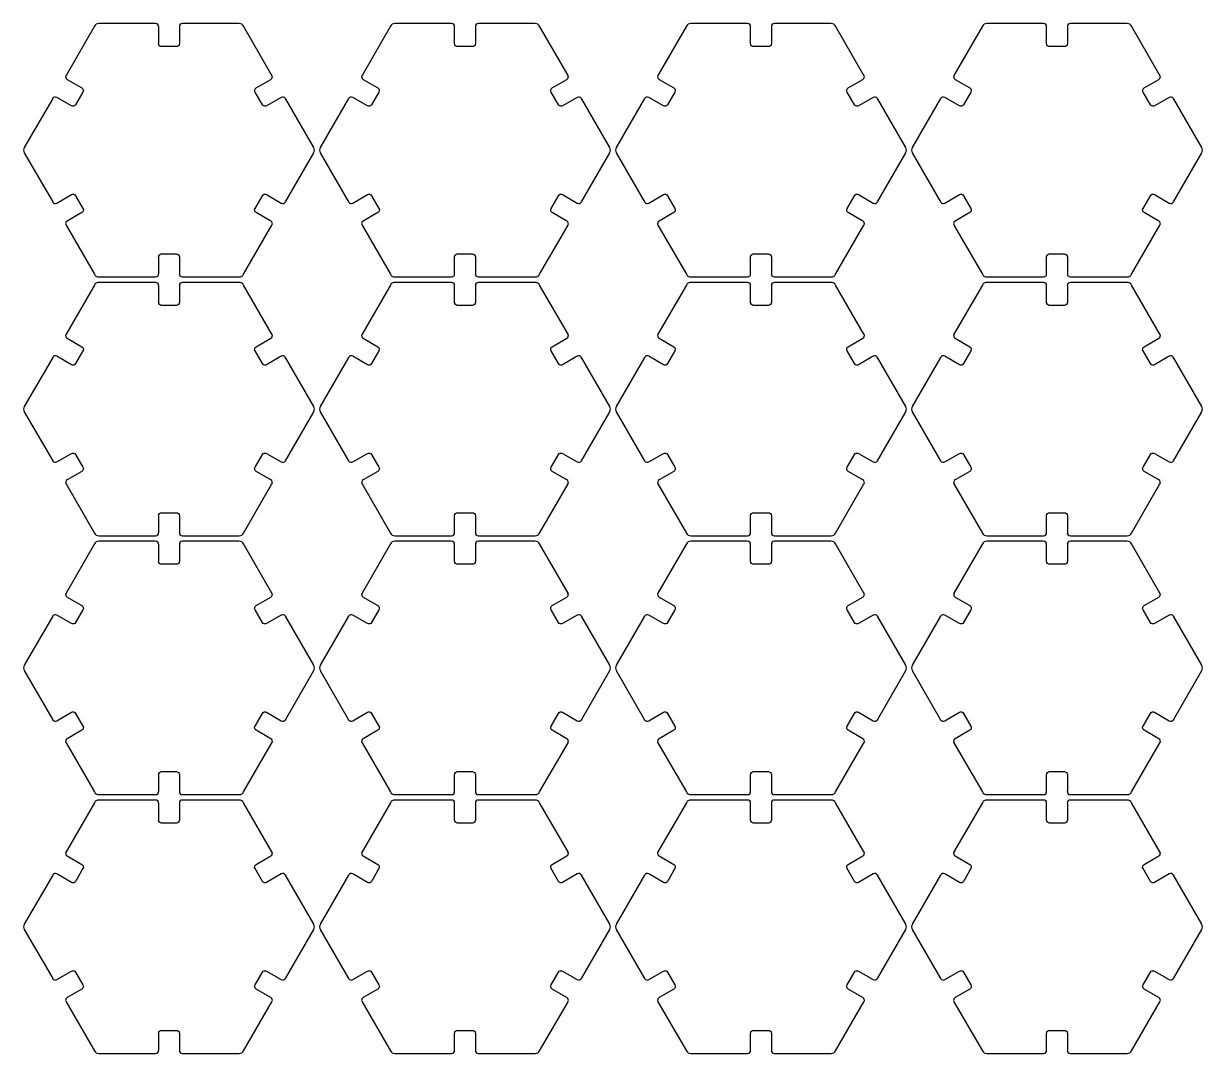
# Model space of a CAD drawing. Header units: millimetres. Extents: x -496 to 508, y 0 to 502.
# Drawn here: x -495.6 to -290.8, y 143 to 321.9 of the extents above; entities that cross this region are included whole.
import ezdxf

# ---------------------------------------------------------------- set-up
doc = ezdxf.new("R2010")
doc.units = ezdxf.units.MM
doc.layers.add('Default', color=18, linetype='Continuous', true_color=0x000000)

msp = doc.modelspace()

# ---------------------------------------------------------------- linework, layer by layer
at = {"layer": 'Default'}
for p, q in [((-472.63, 321.87), (-482.48, 321.87)), ((-458.13, 321.87), (-467.98, 321.87)), ((-421.21, 321.87), (-431.07, 321.87)), ((-406.71, 321.87), (-416.57, 321.87)), ((-369.8, 321.87), (-379.66, 321.87)), ((-355.3, 321.87), (-365.16, 321.87)), ((-318.39, 321.87), (-328.25, 321.87)), ((-303.89, 321.87), (-313.75, 321.87)), ((-483.26, 321.42), (-488.19, 312.88)), ((-472.1, 318.39), (-472.1, 321.35)), ((-468.5, 321.35), (-468.5, 318.39)), ((-452.42, 312.88), (-457.34, 321.42)), ((-431.85, 321.42), (-436.78, 312.88)), ((-420.69, 318.39), (-420.69, 321.35)), ((-417.09, 321.35), (-417.09, 318.39)), ((-401, 312.88), (-405.93, 321.42)), ((-380.44, 321.42), (-385.37, 312.88)), ((-369.28, 318.39), (-369.28, 321.35)), ((-365.68, 321.35), (-365.68, 318.39)), ((-349.59, 312.88), (-354.52, 321.42)), ((-329.03, 321.42), (-333.96, 312.88)), ((-317.87, 318.39), (-317.87, 321.35)), ((-314.27, 321.35), (-314.27, 318.39)), ((-298.18, 312.88), (-303.11, 321.42)), ((-469.03, 317.87), (-471.58, 317.87)), ((-417.61, 317.87), (-420.17, 317.87)), ((-366.2, 317.87), (-368.76, 317.87)), ((-314.79, 317.87), (-317.35, 317.87)), ((-488, 312.17), (-485.44, 310.69)), ((-455.17, 310.69), (-452.61, 312.17)), ((-436.59, 312.17), (-434.03, 310.69)), ((-403.75, 310.69), (-401.19, 312.17)), ((-385.18, 312.17), (-382.62, 310.69)), ((-352.34, 310.69), (-349.78, 312.17)), ((-333.77, 312.17), (-331.21, 310.69)), ((-300.93, 310.69), (-298.37, 312.17)), ((-485.25, 309.98), (-486.53, 307.77)), ((-454.08, 307.77), (-455.36, 309.98)), ((-433.84, 309.98), (-435.12, 307.77)), ((-402.67, 307.77), (-403.95, 309.98)), ((-382.43, 309.98), (-383.7, 307.77)), ((-351.26, 307.77), (-352.53, 309.98)), ((-331.01, 309.98), (-332.29, 307.77)), ((-299.84, 307.77), (-301.12, 309.98)), ((-490.51, 308.86), (-495.44, 300.33)), ((-487.24, 307.57), (-489.8, 309.05)), ((-450.81, 309.05), (-453.37, 307.57)), ((-445.17, 300.33), (-450.09, 308.86)), ((-439.1, 308.86), (-444.03, 300.33)), ((-435.83, 307.57), (-438.39, 309.05)), ((-399.39, 309.05), (-401.95, 307.57)), ((-393.75, 300.33), (-398.68, 308.86)), ((-387.69, 308.86), (-392.62, 300.33)), ((-384.42, 307.57), (-386.98, 309.05)), ((-347.98, 309.05), (-350.54, 307.57)), ((-342.34, 300.33), (-347.27, 308.86)), ((-336.28, 308.86), (-341.21, 300.33)), ((-333.01, 307.57), (-335.57, 309.05)), ((-296.57, 309.05), (-299.13, 307.57)), ((-290.93, 300.33), (-295.86, 308.86)), ((-495.44, 299.42), (-490.51, 290.89)), ((-450.09, 290.89), (-445.17, 299.42)), ((-444.03, 299.42), (-439.1, 290.89)), ((-398.68, 290.89), (-393.75, 299.42)), ((-392.62, 299.42), (-387.69, 290.89)), ((-347.27, 290.89), (-342.34, 299.42)), ((-341.21, 299.42), (-336.28, 290.89)), ((-295.86, 290.89), (-290.93, 299.42)), ((-489.8, 290.7), (-487.24, 292.17)), ((-486.53, 291.98), (-485.25, 289.77)), ((-455.36, 289.77), (-454.08, 291.98)), ((-453.37, 292.17), (-450.81, 290.7)), ((-438.39, 290.7), (-435.83, 292.17)), ((-435.12, 291.98), (-433.84, 289.77)), ((-403.95, 289.77), (-402.67, 291.98)), ((-401.95, 292.17), (-399.39, 290.7)), ((-386.98, 290.7), (-384.42, 292.17)), ((-383.7, 291.98), (-382.43, 289.77)), ((-352.53, 289.77), (-351.26, 291.98)), ((-350.54, 292.17), (-347.98, 290.7)), ((-335.57, 290.7), (-333.01, 292.17)), ((-332.29, 291.98), (-331.01, 289.77)), ((-301.12, 289.77), (-299.84, 291.98)), ((-299.13, 292.17), (-296.57, 290.7)), ((-485.44, 289.06), (-488, 287.58)), ((-452.61, 287.58), (-455.17, 289.06)), ((-434.03, 289.06), (-436.59, 287.58)), ((-401.19, 287.58), (-403.75, 289.06)), ((-382.62, 289.06), (-385.18, 287.58)), ((-349.78, 287.58), (-352.34, 289.06)), ((-331.21, 289.06), (-333.77, 287.58)), ((-298.37, 287.58), (-300.93, 289.06)), ((-488.19, 286.86), (-483.26, 278.33)), ((-457.34, 278.33), (-452.42, 286.86)), ((-436.78, 286.86), (-431.85, 278.33)), ((-405.93, 278.33), (-401, 286.86)), ((-385.37, 286.86), (-380.44, 278.33)), ((-354.52, 278.33), (-349.59, 286.86)), ((-333.96, 286.86), (-329.03, 278.33)), ((-303.11, 278.33), (-298.18, 286.86)), ((-472.1, 278.4), (-472.1, 281.35)), ((-471.58, 281.88), (-469.03, 281.88)), ((-468.5, 281.35), (-468.5, 278.4)), ((-420.69, 278.4), (-420.69, 281.35)), ((-420.17, 281.88), (-417.61, 281.88)), ((-417.09, 281.35), (-417.09, 278.4)), ((-369.28, 278.4), (-369.28, 281.35)), ((-368.76, 281.88), (-366.2, 281.88)), ((-365.68, 281.35), (-365.68, 278.4)), ((-317.87, 278.4), (-317.87, 281.35)), ((-317.35, 281.88), (-314.79, 281.88)), ((-314.27, 281.35), (-314.27, 278.4)), ((-483.26, 276.46), (-488.19, 267.93)), ((-482.48, 277.88), (-472.63, 277.88)), ((-472.63, 276.91), (-482.48, 276.91)), ((-467.98, 277.88), (-458.13, 277.88)), ((-458.13, 276.91), (-467.98, 276.91)), ((-452.42, 267.93), (-457.34, 276.46)), ((-431.85, 276.46), (-436.78, 267.93)), ((-431.07, 277.88), (-421.21, 277.88)), ((-421.21, 276.91), (-431.07, 276.91)), ((-416.57, 277.88), (-406.71, 277.88)), ((-406.71, 276.91), (-416.57, 276.91)), ((-401, 267.93), (-405.93, 276.46)), ((-380.44, 276.46), (-385.37, 267.93)), ((-379.66, 277.88), (-369.8, 277.88)), ((-369.8, 276.91), (-379.66, 276.91)), ((-365.16, 277.88), (-355.3, 277.88)), ((-355.3, 276.91), (-365.16, 276.91)), ((-349.59, 267.93), (-354.52, 276.46)), ((-329.03, 276.46), (-333.96, 267.93)), ((-328.25, 277.88), (-318.39, 277.88)), ((-318.39, 276.91), (-328.25, 276.91)), ((-313.75, 277.88), (-303.89, 277.88)), ((-303.89, 276.91), (-313.75, 276.91)), ((-298.18, 267.93), (-303.11, 276.46)), ((-472.1, 273.44), (-472.1, 276.39)), ((-468.5, 276.39), (-468.5, 273.44)), ((-420.69, 273.44), (-420.69, 276.39)), ((-417.09, 276.39), (-417.09, 273.44)), ((-369.28, 273.44), (-369.28, 276.39)), ((-365.68, 276.39), (-365.68, 273.44)), ((-317.87, 273.44), (-317.87, 276.39)), ((-314.27, 276.39), (-314.27, 273.44)), ((-469.03, 272.91), (-471.58, 272.91)), ((-417.61, 272.91), (-420.17, 272.91)), ((-366.2, 272.91), (-368.76, 272.91)), ((-314.79, 272.91), (-317.35, 272.91)), ((-488, 267.21), (-485.44, 265.73)), ((-455.17, 265.73), (-452.61, 267.21)), ((-436.59, 267.21), (-434.03, 265.73)), ((-403.75, 265.73), (-401.19, 267.21)), ((-385.18, 267.21), (-382.62, 265.73)), ((-352.34, 265.73), (-349.78, 267.21)), ((-333.77, 267.21), (-331.21, 265.73)), ((-300.93, 265.73), (-298.37, 267.21)), ((-485.25, 265.02), (-486.53, 262.81)), ((-454.08, 262.81), (-455.36, 265.02)), ((-433.84, 265.02), (-435.12, 262.81)), ((-402.67, 262.81), (-403.95, 265.02)), ((-382.43, 265.02), (-383.7, 262.81)), ((-351.26, 262.81), (-352.53, 265.02)), ((-331.01, 265.02), (-332.29, 262.81)), ((-299.84, 262.81), (-301.12, 265.02)), ((-490.51, 263.9), (-495.44, 255.37)), ((-487.24, 262.62), (-489.8, 264.09)), ((-450.81, 264.09), (-453.37, 262.62)), ((-445.17, 255.37), (-450.09, 263.9)), ((-439.1, 263.9), (-444.03, 255.37)), ((-435.83, 262.62), (-438.39, 264.09)), ((-399.39, 264.09), (-401.95, 262.62)), ((-393.75, 255.37), (-398.68, 263.9)), ((-387.69, 263.9), (-392.62, 255.37)), ((-384.42, 262.62), (-386.98, 264.09)), ((-347.98, 264.09), (-350.54, 262.62)), ((-342.34, 255.37), (-347.27, 263.9)), ((-336.28, 263.9), (-341.21, 255.37)), ((-333.01, 262.62), (-335.57, 264.09)), ((-296.57, 264.09), (-299.13, 262.62)), ((-290.93, 255.37), (-295.86, 263.9)), ((-495.44, 254.46), (-490.51, 245.93)), ((-450.09, 245.93), (-445.17, 254.46)), ((-444.03, 254.46), (-439.1, 245.93)), ((-398.68, 245.93), (-393.75, 254.46)), ((-392.62, 254.46), (-387.69, 245.93)), ((-347.27, 245.93), (-342.34, 254.46)), ((-341.21, 254.46), (-336.28, 245.93)), ((-295.86, 245.93), (-290.93, 254.46)), ((-489.8, 245.74), (-487.24, 247.22)), ((-486.53, 247.02), (-485.25, 244.81)), ((-455.36, 244.81), (-454.08, 247.02)), ((-453.37, 247.22), (-450.81, 245.74)), ((-438.39, 245.74), (-435.83, 247.22)), ((-435.12, 247.02), (-433.84, 244.81)), ((-403.95, 244.81), (-402.67, 247.02)), ((-401.95, 247.22), (-399.39, 245.74)), ((-386.98, 245.74), (-384.42, 247.22)), ((-383.7, 247.02), (-382.43, 244.81)), ((-352.53, 244.81), (-351.26, 247.02)), ((-350.54, 247.22), (-347.98, 245.74)), ((-335.57, 245.74), (-333.01, 247.22)), ((-332.29, 247.02), (-331.01, 244.81)), ((-301.12, 244.81), (-299.84, 247.02)), ((-299.13, 247.22), (-296.57, 245.74)), ((-485.44, 244.1), (-488, 242.62)), ((-452.61, 242.62), (-455.17, 244.1)), ((-434.03, 244.1), (-436.59, 242.62)), ((-401.19, 242.62), (-403.75, 244.1)), ((-382.62, 244.1), (-385.18, 242.62)), ((-349.78, 242.62), (-352.34, 244.1)), ((-331.21, 244.1), (-333.77, 242.62)), ((-298.37, 242.62), (-300.93, 244.1)), ((-488.19, 241.91), (-483.26, 233.37)), ((-457.34, 233.37), (-452.42, 241.91)), ((-436.78, 241.91), (-431.85, 233.37)), ((-405.93, 233.37), (-401, 241.91)), ((-385.37, 241.91), (-380.44, 233.37)), ((-354.52, 233.37), (-349.59, 241.91)), ((-333.96, 241.91), (-329.03, 233.37)), ((-303.11, 233.37), (-298.18, 241.91)), ((-472.1, 233.44), (-472.1, 236.4)), ((-471.58, 236.92), (-469.03, 236.92)), ((-468.5, 236.4), (-468.5, 233.44)), ((-420.69, 233.44), (-420.69, 236.4)), ((-420.17, 236.92), (-417.61, 236.92)), ((-417.09, 236.4), (-417.09, 233.44)), ((-369.28, 233.44), (-369.28, 236.4)), ((-368.76, 236.92), (-366.2, 236.92)), ((-365.68, 236.4), (-365.68, 233.44)), ((-317.87, 233.44), (-317.87, 236.4)), ((-317.35, 236.92), (-314.79, 236.92)), ((-314.27, 236.4), (-314.27, 233.44)), ((-483.26, 231.5), (-488.19, 222.97)), ((-482.48, 232.92), (-472.63, 232.92)), ((-472.63, 231.96), (-482.48, 231.96)), ((-472.1, 228.48), (-472.1, 231.43)), ((-468.5, 231.43), (-468.5, 228.48)), ((-467.98, 232.92), (-458.13, 232.92)), ((-458.13, 231.96), (-467.98, 231.96)), ((-452.42, 222.97), (-457.34, 231.5)), ((-431.85, 231.5), (-436.78, 222.97)), ((-431.07, 232.92), (-421.21, 232.92)), ((-421.21, 231.96), (-431.07, 231.96)), ((-420.69, 228.48), (-420.69, 231.43)), ((-417.09, 231.43), (-417.09, 228.48)), ((-416.57, 232.92), (-406.71, 232.92)), ((-406.71, 231.96), (-416.57, 231.96)), ((-401, 222.97), (-405.93, 231.5)), ((-380.44, 231.5), (-385.37, 222.97)), ((-379.66, 232.92), (-369.8, 232.92)), ((-369.8, 231.96), (-379.66, 231.96)), ((-369.28, 228.48), (-369.28, 231.43)), ((-365.68, 231.43), (-365.68, 228.48)), ((-365.16, 232.92), (-355.3, 232.92)), ((-355.3, 231.96), (-365.16, 231.96)), ((-349.59, 222.97), (-354.52, 231.5)), ((-329.03, 231.5), (-333.96, 222.97)), ((-328.25, 232.92), (-318.39, 232.92)), ((-318.39, 231.96), (-328.25, 231.96)), ((-317.87, 228.48), (-317.87, 231.43)), ((-314.27, 231.43), (-314.27, 228.48)), ((-313.75, 232.92), (-303.89, 232.92)), ((-303.89, 231.96), (-313.75, 231.96)), ((-298.18, 222.97), (-303.11, 231.5)), ((-469.03, 227.96), (-471.58, 227.96)), ((-417.61, 227.96), (-420.17, 227.96)), ((-366.2, 227.96), (-368.76, 227.96)), ((-314.79, 227.96), (-317.35, 227.96)), ((-488, 222.25), (-485.44, 220.78)), ((-455.17, 220.78), (-452.61, 222.25)), ((-436.59, 222.25), (-434.03, 220.78)), ((-403.75, 220.78), (-401.19, 222.25)), ((-385.18, 222.25), (-382.62, 220.78)), ((-352.34, 220.78), (-349.78, 222.25)), ((-333.77, 222.25), (-331.21, 220.78)), ((-300.93, 220.78), (-298.37, 222.25)), ((-487.24, 217.66), (-489.8, 219.14)), ((-485.25, 220.06), (-486.53, 217.85)), ((-454.08, 217.85), (-455.36, 220.06)), ((-450.81, 219.14), (-453.37, 217.66)), ((-435.83, 217.66), (-438.39, 219.14)), ((-433.84, 220.06), (-435.12, 217.85)), ((-402.67, 217.85), (-403.95, 220.06)), ((-399.39, 219.14), (-401.95, 217.66)), ((-384.42, 217.66), (-386.98, 219.14)), ((-382.43, 220.06), (-383.7, 217.85)), ((-351.26, 217.85), (-352.53, 220.06)), ((-347.98, 219.14), (-350.54, 217.66)), ((-333.01, 217.66), (-335.57, 219.14)), ((-331.01, 220.06), (-332.29, 217.85)), ((-299.84, 217.85), (-301.12, 220.06)), ((-296.57, 219.14), (-299.13, 217.66)), ((-490.51, 218.95), (-495.44, 210.41)), ((-445.17, 210.41), (-450.09, 218.95)), ((-439.1, 218.95), (-444.03, 210.41)), ((-393.75, 210.41), (-398.68, 218.95)), ((-387.69, 218.95), (-392.62, 210.41)), ((-342.34, 210.41), (-347.27, 218.95)), ((-336.28, 218.95), (-341.21, 210.41)), ((-290.93, 210.41), (-295.86, 218.95)), ((-495.44, 209.51), (-490.51, 200.97)), ((-450.09, 200.97), (-445.17, 209.51)), ((-444.03, 209.51), (-439.1, 200.97)), ((-398.68, 200.97), (-393.75, 209.51)), ((-392.62, 209.51), (-387.69, 200.97)), ((-347.27, 200.97), (-342.34, 209.51)), ((-341.21, 209.51), (-336.28, 200.97)), ((-295.86, 200.97), (-290.93, 209.51)), ((-489.8, 200.78), (-487.24, 202.26)), ((-486.53, 202.07), (-485.25, 199.85)), ((-455.36, 199.85), (-454.08, 202.07)), ((-453.37, 202.26), (-450.81, 200.78)), ((-438.39, 200.78), (-435.83, 202.26)), ((-435.12, 202.07), (-433.84, 199.85)), ((-403.95, 199.85), (-402.67, 202.07)), ((-401.95, 202.26), (-399.39, 200.78)), ((-386.98, 200.78), (-384.42, 202.26)), ((-383.7, 202.07), (-382.43, 199.85)), ((-352.53, 199.85), (-351.26, 202.07)), ((-350.54, 202.26), (-347.98, 200.78)), ((-335.57, 200.78), (-333.01, 202.26)), ((-332.29, 202.07), (-331.01, 199.85)), ((-301.12, 199.85), (-299.84, 202.07)), ((-299.13, 202.26), (-296.57, 200.78)), ((-485.44, 199.14), (-488, 197.66)), ((-452.61, 197.66), (-455.17, 199.14)), ((-434.03, 199.14), (-436.59, 197.66)), ((-401.19, 197.66), (-403.75, 199.14)), ((-382.62, 199.14), (-385.18, 197.66)), ((-349.78, 197.66), (-352.34, 199.14)), ((-331.21, 199.14), (-333.77, 197.66)), ((-298.37, 197.66), (-300.93, 199.14)), ((-488.19, 196.95), (-483.26, 188.41)), ((-457.34, 188.41), (-452.42, 196.95)), ((-436.78, 196.95), (-431.85, 188.41)), ((-405.93, 188.41), (-401, 196.95)), ((-385.37, 196.95), (-380.44, 188.41)), ((-354.52, 188.41), (-349.59, 196.95)), ((-333.96, 196.95), (-329.03, 188.41)), ((-303.11, 188.41), (-298.18, 196.95)), ((-472.1, 188.48), (-472.1, 191.44)), ((-471.58, 191.96), (-469.03, 191.96)), ((-468.5, 191.44), (-468.5, 188.48)), ((-420.69, 188.48), (-420.69, 191.44)), ((-420.17, 191.96), (-417.61, 191.96)), ((-417.09, 191.44), (-417.09, 188.48)), ((-369.28, 188.48), (-369.28, 191.44)), ((-368.76, 191.96), (-366.2, 191.96)), ((-365.68, 191.44), (-365.68, 188.48)), ((-317.87, 188.48), (-317.87, 191.44)), ((-317.35, 191.96), (-314.79, 191.96)), ((-314.27, 191.44), (-314.27, 188.48)), ((-483.26, 186.54), (-488.19, 178.01)), ((-482.48, 187.96), (-472.63, 187.96)), ((-472.63, 187), (-482.48, 187)), ((-472.1, 183.52), (-472.1, 186.48)), ((-468.5, 186.48), (-468.5, 183.52)), ((-467.98, 187.96), (-458.13, 187.96)), ((-458.13, 187), (-467.98, 187)), ((-452.42, 178.01), (-457.34, 186.54)), ((-431.85, 186.54), (-436.78, 178.01)), ((-431.07, 187.96), (-421.21, 187.96)), ((-421.21, 187), (-431.07, 187)), ((-420.69, 183.52), (-420.69, 186.48)), ((-417.09, 186.48), (-417.09, 183.52)), ((-416.57, 187.96), (-406.71, 187.96)), ((-406.71, 187), (-416.57, 187)), ((-401, 178.01), (-405.93, 186.54)), ((-380.44, 186.54), (-385.37, 178.01)), ((-379.66, 187.96), (-369.8, 187.96)), ((-369.8, 187), (-379.66, 187)), ((-369.28, 183.52), (-369.28, 186.48)), ((-365.68, 186.48), (-365.68, 183.52)), ((-365.16, 187.96), (-355.3, 187.96)), ((-355.3, 187), (-365.16, 187)), ((-349.59, 178.01), (-354.52, 186.54)), ((-329.03, 186.54), (-333.96, 178.01)), ((-328.25, 187.96), (-318.39, 187.96)), ((-318.39, 187), (-328.25, 187)), ((-317.87, 183.52), (-317.87, 186.48)), ((-314.27, 186.48), (-314.27, 183.52)), ((-313.75, 187.96), (-303.89, 187.96)), ((-303.89, 187), (-313.75, 187)), ((-298.18, 178.01), (-303.11, 186.54)), ((-469.03, 183), (-471.58, 183)), ((-417.61, 183), (-420.17, 183)), ((-366.2, 183), (-368.76, 183)), ((-314.79, 183), (-317.35, 183)), ((-488, 177.3), (-485.44, 175.82)), ((-455.17, 175.82), (-452.61, 177.3)), ((-436.59, 177.3), (-434.03, 175.82)), ((-403.75, 175.82), (-401.19, 177.3)), ((-385.18, 177.3), (-382.62, 175.82)), ((-352.34, 175.82), (-349.78, 177.3)), ((-333.77, 177.3), (-331.21, 175.82)), ((-300.93, 175.82), (-298.37, 177.3)), ((-487.24, 172.7), (-489.8, 174.18)), ((-485.25, 175.11), (-486.53, 172.89)), ((-454.08, 172.89), (-455.36, 175.11)), ((-450.81, 174.18), (-453.37, 172.7)), ((-435.83, 172.7), (-438.39, 174.18)), ((-433.84, 175.11), (-435.12, 172.89)), ((-402.67, 172.89), (-403.95, 175.11)), ((-399.39, 174.18), (-401.95, 172.7)), ((-384.42, 172.7), (-386.98, 174.18)), ((-382.43, 175.11), (-383.7, 172.89)), ((-351.26, 172.89), (-352.53, 175.11)), ((-347.98, 174.18), (-350.54, 172.7)), ((-333.01, 172.7), (-335.57, 174.18)), ((-331.01, 175.11), (-332.29, 172.89)), ((-299.84, 172.89), (-301.12, 175.11)), ((-296.57, 174.18), (-299.13, 172.7)), ((-490.51, 173.99), (-495.44, 165.45)), ((-445.17, 165.45), (-450.09, 173.99)), ((-439.1, 173.99), (-444.03, 165.45)), ((-393.75, 165.45), (-398.68, 173.99)), ((-387.69, 173.99), (-392.62, 165.45)), ((-342.34, 165.45), (-347.27, 173.99)), ((-336.28, 173.99), (-341.21, 165.45)), ((-290.93, 165.45), (-295.86, 173.99)), ((-495.44, 164.55), (-490.51, 156.01)), ((-450.09, 156.01), (-445.17, 164.55)), ((-444.03, 164.55), (-439.1, 156.01)), ((-398.68, 156.01), (-393.75, 164.55)), ((-392.62, 164.55), (-387.69, 156.01)), ((-347.27, 156.01), (-342.34, 164.55)), ((-341.21, 164.55), (-336.28, 156.01)), ((-295.86, 156.01), (-290.93, 164.55)), ((-489.8, 155.82), (-487.24, 157.3)), ((-486.53, 157.11), (-485.25, 154.89)), ((-455.36, 154.89), (-454.08, 157.11)), ((-453.37, 157.3), (-450.81, 155.82)), ((-438.39, 155.82), (-435.83, 157.3)), ((-435.12, 157.11), (-433.84, 154.89)), ((-403.95, 154.89), (-402.67, 157.11)), ((-401.95, 157.3), (-399.39, 155.82)), ((-386.98, 155.82), (-384.42, 157.3)), ((-383.7, 157.11), (-382.43, 154.89)), ((-352.53, 154.89), (-351.26, 157.11)), ((-350.54, 157.3), (-347.98, 155.82)), ((-335.57, 155.82), (-333.01, 157.3)), ((-332.29, 157.11), (-331.01, 154.89)), ((-301.12, 154.89), (-299.84, 157.11)), ((-299.13, 157.3), (-296.57, 155.82)), ((-485.44, 154.18), (-488, 152.7)), ((-452.61, 152.7), (-455.17, 154.18)), ((-434.03, 154.18), (-436.59, 152.7)), ((-401.19, 152.7), (-403.75, 154.18)), ((-382.62, 154.18), (-385.18, 152.7)), ((-349.78, 152.7), (-352.34, 154.18)), ((-331.21, 154.18), (-333.77, 152.7)), ((-298.37, 152.7), (-300.93, 154.18)), ((-488.19, 151.99), (-483.26, 143.46)), ((-457.34, 143.46), (-452.42, 151.99)), ((-436.78, 151.99), (-431.85, 143.46)), ((-405.93, 143.46), (-401, 151.99)), ((-385.37, 151.99), (-380.44, 143.46)), ((-354.52, 143.46), (-349.59, 151.99)), ((-333.96, 151.99), (-329.03, 143.46)), ((-303.11, 143.46), (-298.18, 151.99)), ((-472.1, 143.52), (-472.1, 146.48)), ((-471.58, 147), (-469.03, 147)), ((-468.5, 146.48), (-468.5, 143.52)), ((-420.69, 143.52), (-420.69, 146.48)), ((-420.17, 147), (-417.61, 147)), ((-417.09, 146.48), (-417.09, 143.52)), ((-369.28, 143.52), (-369.28, 146.48)), ((-368.76, 147), (-366.2, 147)), ((-365.68, 146.48), (-365.68, 143.52)), ((-317.87, 143.52), (-317.87, 146.48)), ((-317.35, 147), (-314.79, 147)), ((-314.27, 146.48), (-314.27, 143.52)), ((-482.48, 143), (-472.63, 143)), ((-467.98, 143), (-458.13, 143)), ((-431.07, 143), (-421.21, 143)), ((-416.57, 143), (-406.71, 143)), ((-379.66, 143), (-369.8, 143)), ((-365.16, 143), (-355.3, 143)), ((-328.25, 143), (-318.39, 143)), ((-313.75, 143), (-303.89, 143))]:
    msp.add_line(p, q, dxfattribs=at)
for centre, radius, start, end in [((-482.48, 320.97), 0.904, 90, 150), ((-472.63, 321.35), 0.522, 0, 90), ((-467.98, 321.35), 0.522, 90, 180), ((-458.13, 320.97), 0.904, 30, 90), ((-431.07, 320.97), 0.904, 90, 150), ((-421.21, 321.35), 0.522, 0, 90), ((-416.57, 321.35), 0.522, 90, 180), ((-406.71, 320.97), 0.904, 30, 90), ((-379.66, 320.97), 0.904, 90, 150), ((-369.8, 321.35), 0.522, 0, 90), ((-365.16, 321.35), 0.522, 90, 180), ((-355.3, 320.97), 0.904, 30, 90), ((-328.25, 320.97), 0.904, 90, 150), ((-318.39, 321.35), 0.522, 0, 90), ((-313.75, 321.35), 0.522, 90, 180), ((-303.89, 320.97), 0.904, 30, 90), ((-487.74, 312.62), 0.522, 150, 240), ((-452.87, 312.62), 0.522, 300, 30), ((-436.33, 312.62), 0.522, 150, 240), ((-401.46, 312.62), 0.522, 300, 30), ((-384.92, 312.62), 0.522, 150, 240), ((-350.04, 312.62), 0.522, 300, 30), ((-333.5, 312.62), 0.522, 150, 240), ((-298.63, 312.62), 0.522, 300, 30), ((-490.06, 308.6), 0.522, 60, 150), ((-450.55, 308.6), 0.522, 30, 120), ((-438.65, 308.6), 0.522, 60, 150), ((-399.13, 308.6), 0.522, 30, 120), ((-387.24, 308.6), 0.522, 60, 150), ((-347.72, 308.6), 0.522, 30, 120), ((-335.83, 308.6), 0.522, 60, 150), ((-296.31, 308.6), 0.522, 30, 120), ((-494.66, 299.87), 0.904, 150, 210), ((-445.95, 299.87), 0.904, 330, 30), ((-443.25, 299.87), 0.904, 150, 210), ((-394.54, 299.87), 0.904, 330, 30), ((-391.84, 299.87), 0.904, 150, 210), ((-343.12, 299.87), 0.904, 330, 30), ((-340.42, 299.87), 0.904, 150, 210), ((-291.71, 299.87), 0.904, 330, 30), ((-490.06, 291.15), 0.522, 210, 300), ((-450.55, 291.15), 0.522, 240, 330), ((-438.65, 291.15), 0.522, 210, 300), ((-399.13, 291.15), 0.522, 240, 330), ((-387.24, 291.15), 0.522, 210, 300), ((-347.72, 291.15), 0.522, 240, 330), ((-335.83, 291.15), 0.522, 210, 300), ((-296.31, 291.15), 0.522, 240, 330), ((-487.74, 287.13), 0.522, 120, 210), ((-452.87, 287.13), 0.522, 330, 60), ((-436.33, 287.13), 0.522, 120, 210), ((-401.46, 287.13), 0.522, 330, 60), ((-384.92, 287.13), 0.522, 120, 210), ((-350.04, 287.13), 0.522, 330, 60), ((-333.5, 287.13), 0.522, 120, 210), ((-298.63, 287.13), 0.522, 330, 60), ((-482.48, 278.78), 0.904, 210, 270), ((-482.48, 276.01), 0.904, 90, 150), ((-472.63, 278.4), 0.522, 270, 0), ((-472.63, 276.39), 0.522, 0, 90), ((-467.98, 278.4), 0.522, 180, 270), ((-467.98, 276.39), 0.522, 90, 180), ((-458.13, 278.78), 0.904, 270, 330), ((-458.13, 276.01), 0.904, 30, 90), ((-431.07, 278.78), 0.904, 210, 270), ((-431.07, 276.01), 0.904, 90, 150), ((-421.21, 278.4), 0.522, 270, 0), ((-421.21, 276.39), 0.522, 0, 90), ((-416.57, 278.4), 0.522, 180, 270), ((-416.57, 276.39), 0.522, 90, 180), ((-406.71, 278.78), 0.904, 270, 330), ((-406.71, 276.01), 0.904, 30, 90), ((-379.66, 278.78), 0.904, 210, 270), ((-379.66, 276.01), 0.904, 90, 150), ((-369.8, 278.4), 0.522, 270, 0), ((-369.8, 276.39), 0.522, 0, 90), ((-365.16, 278.4), 0.522, 180, 270), ((-365.16, 276.39), 0.522, 90, 180), ((-355.3, 278.78), 0.904, 270, 330), ((-355.3, 276.01), 0.904, 30, 90), ((-328.25, 278.78), 0.904, 210, 270), ((-328.25, 276.01), 0.904, 90, 150), ((-318.39, 278.4), 0.522, 270, 0), ((-318.39, 276.39), 0.522, 0, 90), ((-313.75, 278.4), 0.522, 180, 270), ((-313.75, 276.39), 0.522, 90, 180), ((-303.89, 278.78), 0.904, 270, 330), ((-303.89, 276.01), 0.904, 30, 90), ((-487.74, 267.66), 0.522, 150, 240), ((-452.87, 267.66), 0.522, 300, 30), ((-436.33, 267.66), 0.522, 150, 240), ((-401.46, 267.66), 0.522, 300, 30), ((-384.92, 267.66), 0.522, 150, 240), ((-350.04, 267.66), 0.522, 300, 30), ((-333.5, 267.66), 0.522, 150, 240), ((-298.63, 267.66), 0.522, 300, 30), ((-490.06, 263.64), 0.522, 60, 150), ((-450.55, 263.64), 0.522, 30, 120), ((-438.65, 263.64), 0.522, 60, 150), ((-399.13, 263.64), 0.522, 30, 120), ((-387.24, 263.64), 0.522, 60, 150), ((-347.72, 263.64), 0.522, 30, 120), ((-335.83, 263.64), 0.522, 60, 150), ((-296.31, 263.64), 0.522, 30, 120), ((-494.66, 254.92), 0.904, 150, 210), ((-445.95, 254.92), 0.904, 330, 30), ((-443.25, 254.92), 0.904, 150, 210), ((-394.54, 254.92), 0.904, 330, 30), ((-391.84, 254.92), 0.904, 150, 210), ((-343.12, 254.92), 0.904, 330, 30), ((-340.42, 254.92), 0.904, 150, 210), ((-291.71, 254.92), 0.904, 330, 30), ((-490.06, 246.19), 0.522, 210, 300), ((-450.55, 246.19), 0.522, 240, 330), ((-438.65, 246.19), 0.522, 210, 300), ((-399.13, 246.19), 0.522, 240, 330), ((-387.24, 246.19), 0.522, 210, 300), ((-347.72, 246.19), 0.522, 240, 330), ((-335.83, 246.19), 0.522, 210, 300), ((-296.31, 246.19), 0.522, 240, 330), ((-487.74, 242.17), 0.522, 120, 210), ((-452.87, 242.17), 0.522, 330, 60), ((-436.33, 242.17), 0.522, 120, 210), ((-401.46, 242.17), 0.522, 330, 60), ((-384.92, 242.17), 0.522, 120, 210), ((-350.04, 242.17), 0.522, 330, 60), ((-333.5, 242.17), 0.522, 120, 210), ((-298.63, 242.17), 0.522, 330, 60), ((-472.63, 233.44), 0.522, 270, 0), ((-467.98, 233.44), 0.522, 180, 270), ((-421.21, 233.44), 0.522, 270, 0), ((-416.57, 233.44), 0.522, 180, 270), ((-369.8, 233.44), 0.522, 270, 0), ((-365.16, 233.44), 0.522, 180, 270), ((-318.39, 233.44), 0.522, 270, 0), ((-313.75, 233.44), 0.522, 180, 270), ((-482.48, 233.82), 0.904, 210, 270), ((-482.48, 231.05), 0.904, 90, 150), ((-472.63, 231.43), 0.522, 0, 90), ((-467.98, 231.43), 0.522, 90, 180), ((-458.13, 233.82), 0.904, 270, 330), ((-458.13, 231.05), 0.904, 30, 90), ((-431.07, 233.82), 0.904, 210, 270), ((-431.07, 231.05), 0.904, 90, 150), ((-421.21, 231.43), 0.522, 0, 90), ((-416.57, 231.43), 0.522, 90, 180), ((-406.71, 233.82), 0.904, 270, 330), ((-406.71, 231.05), 0.904, 30, 90), ((-379.66, 233.82), 0.904, 210, 270), ((-379.66, 231.05), 0.904, 90, 150), ((-369.8, 231.43), 0.522, 0, 90), ((-365.16, 231.43), 0.522, 90, 180), ((-355.3, 233.82), 0.904, 270, 330), ((-355.3, 231.05), 0.904, 30, 90), ((-328.25, 233.82), 0.904, 210, 270), ((-328.25, 231.05), 0.904, 90, 150), ((-318.39, 231.43), 0.522, 0, 90), ((-313.75, 231.43), 0.522, 90, 180), ((-303.89, 233.82), 0.904, 270, 330), ((-303.89, 231.05), 0.904, 30, 90), ((-487.74, 222.71), 0.522, 150, 240), ((-452.87, 222.71), 0.522, 300, 30), ((-436.33, 222.71), 0.522, 150, 240), ((-401.46, 222.71), 0.522, 300, 30), ((-384.92, 222.71), 0.522, 150, 240), ((-350.04, 222.71), 0.522, 300, 30), ((-333.5, 222.71), 0.522, 150, 240), ((-298.63, 222.71), 0.522, 300, 30), ((-490.06, 218.68), 0.522, 60, 150), ((-450.55, 218.68), 0.522, 30, 120), ((-438.65, 218.68), 0.522, 60, 150), ((-399.13, 218.68), 0.522, 30, 120), ((-387.24, 218.68), 0.522, 60, 150), ((-347.72, 218.68), 0.522, 30, 120), ((-335.83, 218.68), 0.522, 60, 150), ((-296.31, 218.68), 0.522, 30, 120), ((-494.66, 209.96), 0.904, 150, 210), ((-445.95, 209.96), 0.904, 330, 30), ((-443.25, 209.96), 0.904, 150, 210), ((-394.54, 209.96), 0.904, 330, 30), ((-391.84, 209.96), 0.904, 150, 210), ((-343.12, 209.96), 0.904, 330, 30), ((-340.42, 209.96), 0.904, 150, 210), ((-291.71, 209.96), 0.904, 330, 30), ((-490.06, 201.23), 0.522, 210, 300), ((-450.55, 201.23), 0.522, 240, 330), ((-438.65, 201.23), 0.522, 210, 300), ((-399.13, 201.23), 0.522, 240, 330), ((-387.24, 201.23), 0.522, 210, 300), ((-347.72, 201.23), 0.522, 240, 330), ((-335.83, 201.23), 0.522, 210, 300), ((-296.31, 201.23), 0.522, 240, 330), ((-487.74, 197.21), 0.522, 120, 210), ((-452.87, 197.21), 0.522, 330, 60), ((-436.33, 197.21), 0.522, 120, 210), ((-401.46, 197.21), 0.522, 330, 60), ((-384.92, 197.21), 0.522, 120, 210), ((-350.04, 197.21), 0.522, 330, 60), ((-333.5, 197.21), 0.522, 120, 210), ((-298.63, 197.21), 0.522, 330, 60), ((-482.48, 188.87), 0.904, 210, 270), ((-472.63, 188.48), 0.522, 270, 0), ((-467.98, 188.48), 0.522, 180, 270), ((-458.13, 188.87), 0.904, 270, 330), ((-431.07, 188.87), 0.904, 210, 270), ((-421.21, 188.48), 0.522, 270, 0), ((-416.57, 188.48), 0.522, 180, 270), ((-406.71, 188.87), 0.904, 270, 330), ((-379.66, 188.87), 0.904, 210, 270), ((-369.8, 188.48), 0.522, 270, 0), ((-365.16, 188.48), 0.522, 180, 270), ((-355.3, 188.87), 0.904, 270, 330), ((-328.25, 188.87), 0.904, 210, 270), ((-318.39, 188.48), 0.522, 270, 0), ((-313.75, 188.48), 0.522, 180, 270), ((-303.89, 188.87), 0.904, 270, 330), ((-482.48, 186.09), 0.904, 90, 150), ((-472.63, 186.48), 0.522, 0, 90), ((-467.98, 186.48), 0.522, 90, 180), ((-458.13, 186.09), 0.904, 30, 90), ((-431.07, 186.09), 0.904, 90, 150), ((-421.21, 186.48), 0.522, 0, 90), ((-416.57, 186.48), 0.522, 90, 180), ((-406.71, 186.09), 0.904, 30, 90), ((-379.66, 186.09), 0.904, 90, 150), ((-369.8, 186.48), 0.522, 0, 90), ((-365.16, 186.48), 0.522, 90, 180), ((-355.3, 186.09), 0.904, 30, 90), ((-328.25, 186.09), 0.904, 90, 150), ((-318.39, 186.48), 0.522, 0, 90), ((-313.75, 186.48), 0.522, 90, 180), ((-303.89, 186.09), 0.904, 30, 90), ((-487.74, 177.75), 0.522, 150, 240), ((-452.87, 177.75), 0.522, 300, 30), ((-436.33, 177.75), 0.522, 150, 240), ((-401.46, 177.75), 0.522, 300, 30), ((-384.92, 177.75), 0.522, 150, 240), ((-350.04, 177.75), 0.522, 300, 30), ((-333.5, 177.75), 0.522, 150, 240), ((-298.63, 177.75), 0.522, 300, 30), ((-490.06, 173.73), 0.522, 60, 150), ((-450.55, 173.73), 0.522, 30, 120), ((-438.65, 173.73), 0.522, 60, 150), ((-399.13, 173.73), 0.522, 30, 120), ((-387.24, 173.73), 0.522, 60, 150), ((-347.72, 173.73), 0.522, 30, 120), ((-335.83, 173.73), 0.522, 60, 150), ((-296.31, 173.73), 0.522, 30, 120), ((-494.66, 165), 0.904, 150, 210), ((-445.95, 165), 0.904, 330, 30), ((-443.25, 165), 0.904, 150, 210), ((-394.54, 165), 0.904, 330, 30), ((-391.84, 165), 0.904, 150, 210), ((-343.12, 165), 0.904, 330, 30), ((-340.42, 165), 0.904, 150, 210), ((-291.71, 165), 0.904, 330, 30), ((-490.06, 156.27), 0.522, 210, 300), ((-450.55, 156.27), 0.522, 240, 330), ((-438.65, 156.27), 0.522, 210, 300), ((-399.13, 156.27), 0.522, 240, 330), ((-387.24, 156.27), 0.522, 210, 300), ((-347.72, 156.27), 0.522, 240, 330), ((-335.83, 156.27), 0.522, 210, 300), ((-296.31, 156.27), 0.522, 240, 330), ((-487.74, 152.25), 0.522, 120, 210), ((-452.87, 152.25), 0.522, 330, 60), ((-436.33, 152.25), 0.522, 120, 210), ((-401.46, 152.25), 0.522, 330, 60), ((-384.92, 152.25), 0.522, 120, 210), ((-350.04, 152.25), 0.522, 330, 60), ((-333.5, 152.25), 0.522, 120, 210), ((-298.63, 152.25), 0.522, 330, 60), ((-482.48, 143.91), 0.904, 210, 270), ((-472.63, 143.52), 0.522, 270, 0), ((-467.98, 143.52), 0.522, 180, 270), ((-458.13, 143.91), 0.904, 270, 330), ((-431.07, 143.91), 0.904, 210, 270), ((-421.21, 143.52), 0.522, 270, 0), ((-416.57, 143.52), 0.522, 180, 270), ((-406.71, 143.91), 0.904, 270, 330), ((-379.66, 143.91), 0.904, 210, 270), ((-369.8, 143.52), 0.522, 270, 0), ((-365.16, 143.52), 0.522, 180, 270), ((-355.3, 143.91), 0.904, 270, 330), ((-328.25, 143.91), 0.904, 210, 270), ((-318.39, 143.52), 0.522, 270, 0), ((-313.75, 143.52), 0.522, 180, 270), ((-303.89, 143.91), 0.904, 270, 330)]:
    msp.add_arc(centre, radius, start, end, dxfattribs=at)
at = {"layer": 'Default', "extrusion": (0, 0, -1)}
for centre, start, end in [((471.58, 318.39), 270, 0), ((469.03, 318.39), 180, 270), ((420.17, 318.39), 270, 0), ((417.61, 318.39), 180, 270), ((368.76, 318.39), 270, 0), ((366.2, 318.39), 180, 270), ((317.35, 318.39), 270, 0), ((314.79, 318.39), 180, 270), ((485.7, 310.24), 120, 210), ((454.91, 310.24), 330, 60), ((434.29, 310.24), 120, 210), ((403.49, 310.24), 330, 60), ((382.88, 310.24), 120, 210), ((352.08, 310.24), 330, 60), ((331.47, 310.24), 120, 210), ((300.67, 310.24), 330, 60), ((486.98, 308.03), 210, 300), ((453.63, 308.03), 240, 330), ((435.57, 308.03), 210, 300), ((402.22, 308.03), 240, 330), ((384.16, 308.03), 210, 300), ((350.8, 308.03), 240, 330), ((332.74, 308.03), 210, 300), ((299.39, 308.03), 240, 330), ((486.98, 291.72), 60, 150), ((453.63, 291.72), 30, 120), ((435.57, 291.72), 60, 150), ((402.22, 291.72), 30, 120), ((384.16, 291.72), 60, 150), ((350.8, 291.72), 30, 120), ((332.74, 291.72), 60, 150), ((299.39, 291.72), 30, 120), ((485.7, 289.51), 150, 240), ((454.91, 289.51), 300, 30), ((434.29, 289.51), 150, 240), ((403.49, 289.51), 300, 30), ((382.88, 289.51), 150, 240), ((352.08, 289.51), 300, 30), ((331.47, 289.51), 150, 240), ((300.67, 289.51), 300, 30), ((471.58, 281.35), 0, 90), ((469.03, 281.35), 90, 180), ((420.17, 281.35), 0, 90), ((417.61, 281.35), 90, 180), ((368.76, 281.35), 0, 90), ((366.2, 281.35), 90, 180), ((317.35, 281.35), 0, 90), ((314.79, 281.35), 90, 180), ((471.58, 273.44), 270, 0), ((469.03, 273.44), 180, 270), ((420.17, 273.44), 270, 0), ((417.61, 273.44), 180, 270), ((368.76, 273.44), 270, 0), ((366.2, 273.44), 180, 270), ((317.35, 273.44), 270, 0), ((314.79, 273.44), 180, 270), ((485.7, 265.28), 120, 210), ((454.91, 265.28), 330, 60), ((434.29, 265.28), 120, 210), ((403.49, 265.28), 330, 60), ((382.88, 265.28), 120, 210), ((352.08, 265.28), 330, 60), ((331.47, 265.28), 120, 210), ((300.67, 265.28), 330, 60), ((486.98, 263.07), 210, 300), ((453.63, 263.07), 240, 330), ((435.57, 263.07), 210, 300), ((402.22, 263.07), 240, 330), ((384.16, 263.07), 210, 300), ((350.8, 263.07), 240, 330), ((332.74, 263.07), 210, 300), ((299.39, 263.07), 240, 330), ((486.98, 246.76), 60, 150), ((453.63, 246.76), 30, 120), ((435.57, 246.76), 60, 150), ((402.22, 246.76), 30, 120), ((384.16, 246.76), 60, 150), ((350.8, 246.76), 30, 120), ((332.74, 246.76), 60, 150), ((299.39, 246.76), 30, 120), ((485.7, 244.55), 150, 240), ((454.91, 244.55), 300, 30), ((434.29, 244.55), 150, 240), ((403.49, 244.55), 300, 30), ((382.88, 244.55), 150, 240), ((352.08, 244.55), 300, 30), ((331.47, 244.55), 150, 240), ((300.67, 244.55), 300, 30), ((471.58, 236.4), 0, 90), ((469.03, 236.4), 90, 180), ((420.17, 236.4), 0, 90), ((417.61, 236.4), 90, 180), ((368.76, 236.4), 0, 90), ((366.2, 236.4), 90, 180), ((317.35, 236.4), 0, 90), ((314.79, 236.4), 90, 180), ((471.58, 228.48), 270, 0), ((469.03, 228.48), 180, 270), ((420.17, 228.48), 270, 0), ((417.61, 228.48), 180, 270), ((368.76, 228.48), 270, 0), ((366.2, 228.48), 180, 270), ((317.35, 228.48), 270, 0), ((314.79, 228.48), 180, 270), ((485.7, 220.32), 120, 210), ((454.91, 220.32), 330, 60), ((434.29, 220.32), 120, 210), ((403.49, 220.32), 330, 60), ((382.88, 220.32), 120, 210), ((352.08, 220.32), 330, 60), ((331.47, 220.32), 120, 210), ((300.67, 220.32), 330, 60), ((486.98, 218.11), 210, 300), ((453.63, 218.11), 240, 330), ((435.57, 218.11), 210, 300), ((402.22, 218.11), 240, 330), ((384.16, 218.11), 210, 300), ((350.8, 218.11), 240, 330), ((332.74, 218.11), 210, 300), ((299.39, 218.11), 240, 330), ((486.98, 201.81), 60, 150), ((453.63, 201.81), 30, 120), ((435.57, 201.81), 60, 150), ((402.22, 201.81), 30, 120), ((384.16, 201.81), 60, 150), ((350.8, 201.81), 30, 120), ((332.74, 201.81), 60, 150), ((299.39, 201.81), 30, 120), ((485.7, 199.59), 150, 240), ((454.91, 199.59), 300, 30), ((434.29, 199.59), 150, 240), ((403.49, 199.59), 300, 30), ((382.88, 199.59), 150, 240), ((352.08, 199.59), 300, 30), ((331.47, 199.59), 150, 240), ((300.67, 199.59), 300, 30), ((471.58, 191.44), 0, 90), ((469.03, 191.44), 90, 180), ((420.17, 191.44), 0, 90), ((417.61, 191.44), 90, 180), ((368.76, 191.44), 0, 90), ((366.2, 191.44), 90, 180), ((317.35, 191.44), 0, 90), ((314.79, 191.44), 90, 180), ((471.58, 183.52), 270, 0), ((469.03, 183.52), 180, 270), ((420.17, 183.52), 270, 0), ((417.61, 183.52), 180, 270), ((368.76, 183.52), 270, 0), ((366.2, 183.52), 180, 270), ((317.35, 183.52), 270, 0), ((314.79, 183.52), 180, 270), ((485.7, 175.37), 120, 210), ((454.91, 175.37), 330, 60), ((434.29, 175.37), 120, 210), ((403.49, 175.37), 330, 60), ((382.88, 175.37), 120, 210), ((352.08, 175.37), 330, 60), ((331.47, 175.37), 120, 210), ((300.67, 175.37), 330, 60), ((486.98, 173.15), 210, 300), ((453.63, 173.15), 240, 330), ((435.57, 173.15), 210, 300), ((402.22, 173.15), 240, 330), ((384.16, 173.15), 210, 300), ((350.8, 173.15), 240, 330), ((332.74, 173.15), 210, 300), ((299.39, 173.15), 240, 330), ((486.98, 156.85), 60, 150), ((453.63, 156.85), 30, 120), ((435.57, 156.85), 60, 150), ((402.22, 156.85), 30, 120), ((384.16, 156.85), 60, 150), ((350.8, 156.85), 30, 120), ((332.74, 156.85), 60, 150), ((299.39, 156.85), 30, 120), ((485.7, 154.63), 150, 240), ((454.91, 154.63), 300, 30), ((434.29, 154.63), 150, 240), ((403.49, 154.63), 300, 30), ((382.88, 154.63), 150, 240), ((352.08, 154.63), 300, 30), ((331.47, 154.63), 150, 240), ((300.67, 154.63), 300, 30), ((471.58, 146.48), 0, 90), ((469.03, 146.48), 90, 180), ((420.17, 146.48), 0, 90), ((417.61, 146.48), 90, 180), ((368.76, 146.48), 0, 90), ((366.2, 146.48), 90, 180), ((317.35, 146.48), 0, 90), ((314.79, 146.48), 90, 180)]:
    msp.add_arc(centre, 0.522, start, end, dxfattribs=at)

doc.saveas('drawing.dxf')
